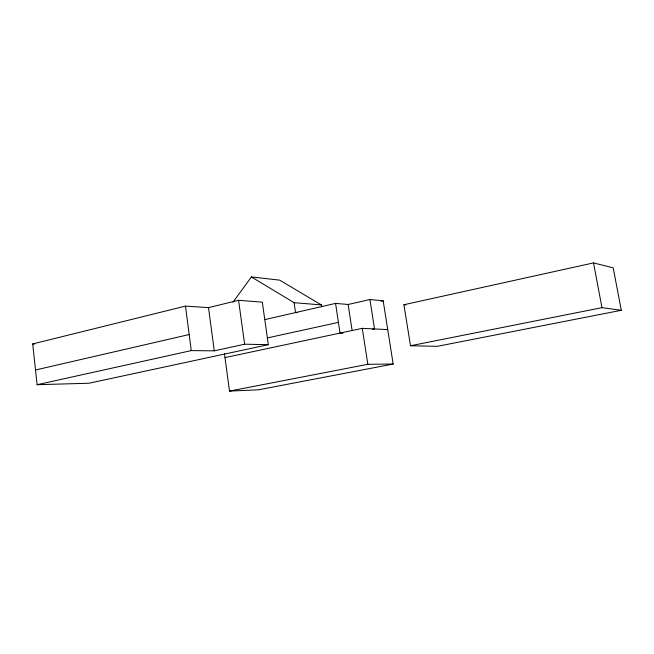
<?xml version="1.0" encoding="UTF-8"?>
<svg xmlns="http://www.w3.org/2000/svg" width="654" height="654" viewBox="0 0 654 654"><rect width="100%" height="100%" fill="white"/><g stroke="black" fill="none" stroke-linecap="round" stroke-linejoin="round"><path stroke-width="0.98" d="M233.004 302.197L251.406 276.953L279.659 280.125L321.351 304.911L321.629 306.808M32.7 343.939L185.474 306.105L208.503 307.625L238.571 300.3L262.319 302.164L268.32 344.666L88.952 383.236L37.114 384.707L32.7 343.939L34.736 343.963M35.52 369.992L189.178 334.537M264.821 319.618L335.551 303.399L348.149 304.478L369.935 299.524L383.179 300.807L393.168 364.041L258.461 389.809L229.505 391.084L224.445 353.561M381.2 301.257L383.179 300.807M37.114 384.707L191.27 350.609L214.275 350.83L244.621 344.208L268.32 344.666M403.91 304.739L593.521 262.916L613.19 267.821L621.3 310.282L437.289 346.334L410.499 345.745L403.91 304.739L405.905 304.928M267.551 337.889L338.42 322.381M224.992 357.591L362.275 328.349L387.724 329.583M372.543 329.363L374.529 328.946L369.935 299.524M410.499 345.745L601.958 307.666L621.3 310.282M229.505 391.084L367.834 364.303L393.168 364.041M342.941 333.197L340.047 333.082L335.551 303.399M297.554 312.71L295.534 312.579L294.096 302.688L251.406 276.953M294.096 302.688L321.351 304.911M593.521 262.916L601.958 307.666M362.275 328.349L367.834 364.303M348.149 304.478L352.138 330.572M238.571 300.3L244.621 344.208M208.503 307.625L214.275 350.83M185.474 306.105L191.27 350.609"/></g></svg>
